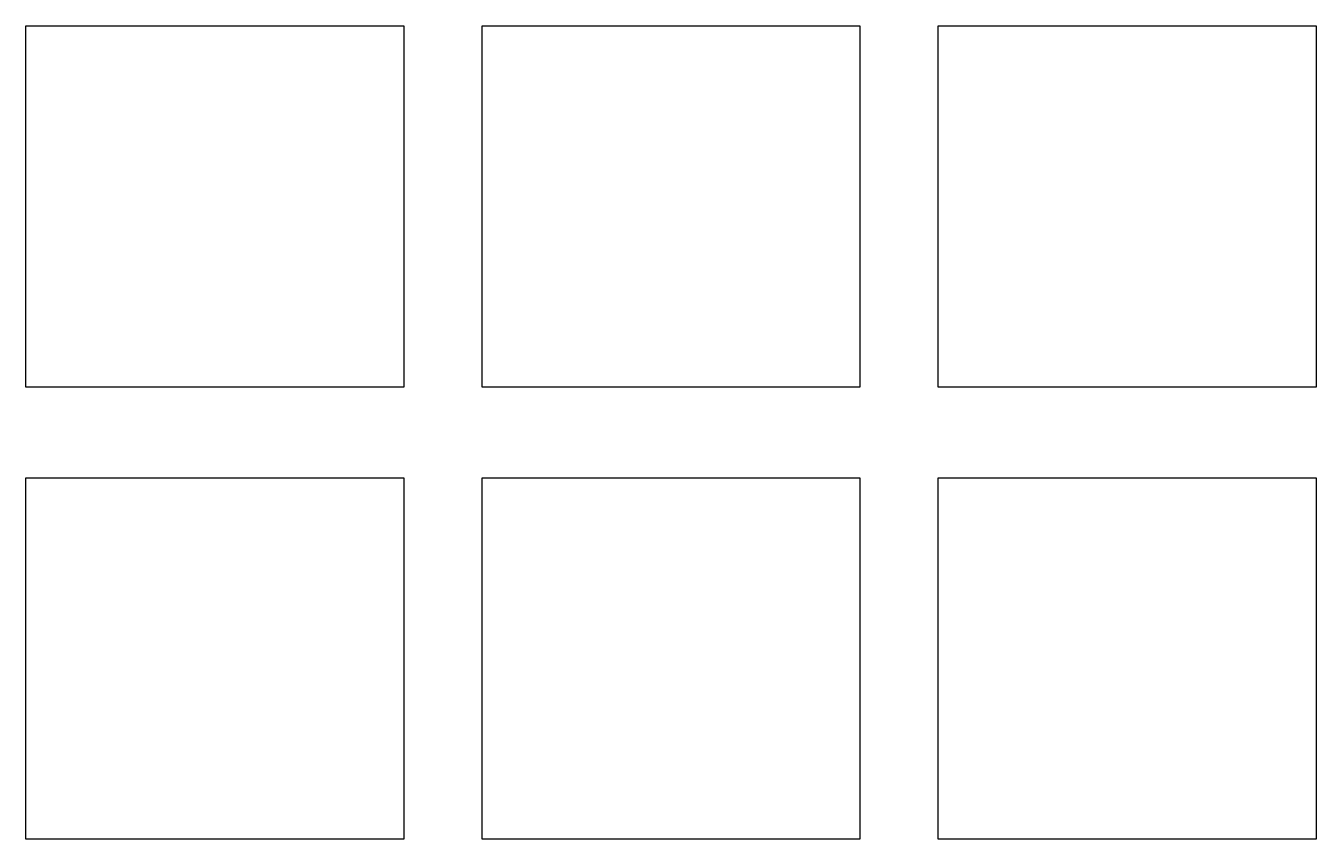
# Model space of a CAD drawing. Extents: x 5.6 to 39.1, y 7.8 to 28.9.
import ezdxf

# ---------------------------------------------------------------- set-up
doc = ezdxf.new("R2010")
doc.units = 0
doc.layers.add('Cut', color=7, linetype='CONTINUOUS')

msp = doc.modelspace()

# ---------------------------------------------------------------- linework, layer by layer
at = {"layer": 'Cut', "color": 7}
for p, q in [((5.631702, 28.868295), (15.418824, 28.868295)), ((5.631702, 19.506699), (5.631702, 28.868295)), ((15.418824, 28.868295), (15.418824, 19.506699)), ((15.418824, 19.506699), (5.631702, 19.506699))]:
    msp.add_line(p, q, dxfattribs=at)
at = {"layer": 'Cut', "color": 5}
for p, q in [((17.447429, 28.868295), (27.234552, 28.868295)), ((17.447429, 19.506699), (17.447429, 28.868295)), ((27.234552, 28.868295), (27.234552, 19.506699)), ((27.234552, 19.506699), (17.447429, 19.506699))]:
    msp.add_line(p, q, dxfattribs=at)
at = {"layer": 'Cut', "color": 1}
for p, q in [((29.263156, 28.868295), (39.050278, 28.868295)), ((29.263156, 19.506699), (29.263156, 28.868295)), ((39.050278, 28.868295), (39.050278, 19.506699)), ((39.050278, 19.506699), (29.263156, 19.506699))]:
    msp.add_line(p, q, dxfattribs=at)
at = {"layer": 'Cut', "color": 3}
for p, q in [((5.631702, 17.149547), (15.418824, 17.149547)), ((5.631702, 7.787951), (5.631702, 17.149547)), ((15.418824, 17.149547), (15.418824, 7.787951)), ((15.418824, 7.787951), (5.631702, 7.787951))]:
    msp.add_line(p, q, dxfattribs=at)
at = {"layer": 'Cut', "color": 6}
for p, q in [((17.447429, 17.149547), (27.234552, 17.149547)), ((17.447429, 7.787951), (17.447429, 17.149547)), ((27.234552, 17.149547), (27.234552, 7.787951)), ((27.234552, 7.787951), (17.447429, 7.787951))]:
    msp.add_line(p, q, dxfattribs=at)
at = {"layer": 'Cut', "color": 2}
for p, q in [((29.263156, 17.149547), (39.050278, 17.149547)), ((29.263156, 7.787951), (29.263156, 17.149547)), ((39.050278, 17.149547), (39.050278, 7.787951)), ((39.050278, 7.787951), (29.263156, 7.787951))]:
    msp.add_line(p, q, dxfattribs=at)

doc.saveas('drawing.dxf')
